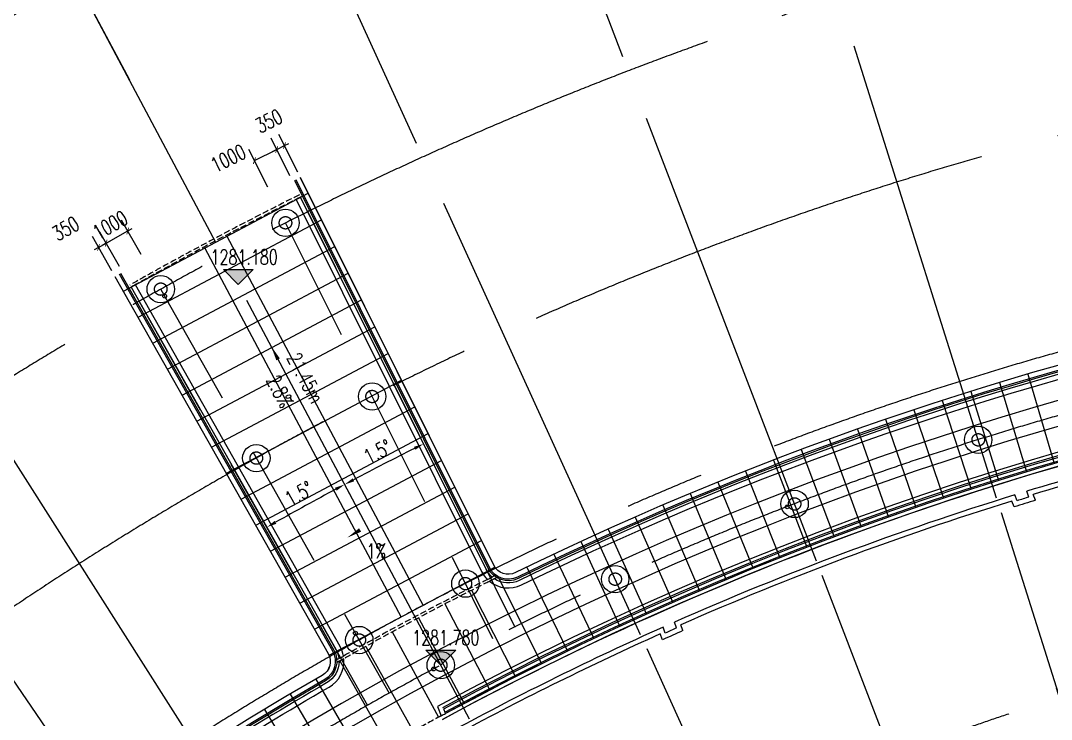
# Model space of a CAD drawing. Extents: x 36903891 to 38126251, y 2073392 to 2924740.
# Drawn here: x 37034211 to 37075620, y 2397440 to 2425515 of the extents above; entities that cross this region are included whole.
import ezdxf
from ezdxf.enums import TextEntityAlignment as Align
from ezdxf.xclip import XClip

# ---------------------------------------------------------------- set-up
doc = ezdxf.new("R2010")
doc.units = 0
doc.header["$LTSCALE"] = 1000
doc.header["$XCLIPFRAME"] = 0
for name, pattern in [('__DASH', [0.35, 0.25, -0.1]), ('CENTER', [2, 1.25, -0.25, 0.25, -0.25]), ('CENTER2', [28.575, 19.05, -3.175, 3.175, -3.175]), ('DASH', [0.35, 0.25, -0.1]), ('HIDDEN', [0.375, 0.25, -0.125])]:
    doc.linetypes.add(name, pattern=pattern)
doc.layers.get('0').update_dxf_attribs({"color": 8})
doc.layers.get('Defpoints').update_dxf_attribs({"color": 8})
for name, color, linetype in [('#幕墙线-平面', 8, 'Continuous'), ('#标注', 8, 'Continuous'), ('#虚线', 8, 'HIDDEN'), ('#轴线', 8, 'CENTER2'), ('A-AL-E', 8, 'Continuous'), ('A-COLS-PLAN-C', 8, 'DASH'), ('A-DETL-ALUM', 8, 'Continuous'), ('A-DIMS', 8, 'Continuous'), ('A-DIMS-ELEV', 8, 'Continuous'), ('A-DIMS-SYMB', 8, 'Continuous'), ('A-FLOR', 8, 'Continuous'), ('A-FLOR-UNDR', 8, '__DASH'), ('A-GRID', 8, 'CENTER'), ('A-NOTE', 8, 'Continuous'), ('A-STRS-HRAL', 8, 'Continuous'), ('DIM', 8, 'Continuous'), ('周边建筑', 8, 'Continuous'), ('水-雨水-压力流-标识', 8, 'Continuous')]:
    doc.layers.add(name, color=color, linetype=linetype)
doc.styles.add('#文字', font='jrs.shx', dxfattribs={"width": 0.7, "bigfont": 'hztxt.shx'})
doc.styles.add('_TCH_DIM', font='SIMPLEX', dxfattribs={"bigfont": 'GBCBIG'})
doc.styles.add('_TCH_DIM_T3', font='SIMPLEX', dxfattribs={"width": 0.705882, "bigfont": 'GBCBIG'})
doc.styles.add('JHZX', font='jrs.shx', dxfattribs={"width": 0.6, "bigfont": 'jhz.shx'})
doc.dimstyles.new('_TCH_ARCH&&200', dxfattribs={"dimtxt": 595, "dimasz": 200, "dimexe": 500, "dimexo": 600, "dimgap": 252.5, "dimtad": 1, "dimdec": 0, "dimzin": 0, "dimdsep": 46, "dimtxsty": '_TCH_DIM_T3', "dimblk": 'ARCHTICK', "dimcen": 0.09, "dimclrt": 4, "dimazin": 2, "dimtfac": 1, "dimtdec": 0, "dimtix": 1, "dimtmove": 2, "dimatfit": 3, "dimfxl": 200, "dimtolj": 1, "dimtzin": 0, "dimarcsym": 0})
doc.dimstyles.new('_TCH_ARROW&&200', dxfattribs={"dimtxt": 595, "dimasz": 400, "dimexe": 500, "dimexo": 600, "dimgap": 252.5, "dimtad": 1, "dimdec": 0, "dimzin": 0, "dimdsep": 46, "dimtxsty": '_TCH_DIM_T3', "dimcen": 0.09, "dimclrt": 4, "dimazin": 2, "dimtfac": 1, "dimtdec": 0, "dimtix": 1, "dimtmove": 2, "dimatfit": 3, "dimfxl": 200, "dimtolj": 1, "dimtzin": 0, "dimarcsym": 0})
doc.dimstyles.new('JZBZ-600', dxfattribs={"dimscale": 600, "dimtxt": 3, "dimasz": 1.5, "dimexe": 1, "dimexo": 1, "dimgap": 0.5, "dimtad": 1, "dimdec": 0, "dimdsep": 46, "dimtxsty": 'JHZX', "dimblk1": 'ARCHTICK', "dimblk2": 'ARCHTICK', "dimsah": 1, "dimcen": 0, "dimclrd": 1, "dimclre": 1, "dimclrt": 2, "dimadec": 1, "dimazin": 2, "dimtfac": 1, "dimtdec": 0, "dimtix": 1, "dimtmove": 0, "dimatfit": 3, "dimfxl": 1, "dimtolj": 1, "dimlwd": -1, "dimlwe": -1, "dimarcsym": 1})

# ---------------------------------------------------------------- blocks, each defined once
blk = doc.blocks.new('_ARCHTICK')
at = {"color": 0, "linetype": 'ByBlock', "const_width": 0.15}
blk.add_lwpolyline([(-0.5, -0.5), (0.5, 0.5)], dxfattribs=at)
blk = doc.blocks.new('*D120')
at = {"layer": '#标注', "transparency": 16777216}
for p, q in [((36750382, 3039847), (36753406, 3027718)), ((36743040, 3037776), (36746799, 3025855))]:
    blk.add_line(p, q, dxfattribs=at)
blk.add_arc((36780595, 2918663), 112993, 103.9991, 107.49913, dxfattribs=at)
at = {"layer": 'Defpoints', "color": 0, "transparency": 16777216}
for p in [(36750237, 3040429), (36742860, 3038348), (36751034, 3027721), (36780595, 2918663)]:
    blk.add_point(p, dxfattribs=at)
at = {"layer": '#标注', "transparency": 16777216, "xscale": 900, "yscale": 900, "zscale": 900}
for p, rotation in [((36753261, 3028300), 13.99910458655616), ((36746619, 3026427), 197.4991263115016)]:
    blk.add_blockref('_ARCHTICK', p, dxfattribs=dict(at, rotation=rotation))
at = {"layer": '#标注', "transparency": 16777216, "insert": (36749600, 3028569), "char_height": 1800, "attachment_point": 5, "rotation": 15.7491, "style": 'JHZX'}
blk.add_mtext('\\A1;3.5°', dxfattribs=at)
blk = doc.blocks.new('*D121')
at = {"layer": '#标注', "transparency": 16777216}
for p, q in [((36743040, 3037776), (36746799, 3025855)), ((36735838, 3035261), (36740318, 3023591))]:
    blk.add_line(p, q, dxfattribs=at)
blk.add_arc((36780595, 2918663), 112993, 107.49913, 110.9993, dxfattribs=at)
at = {"layer": 'Defpoints', "color": 0, "transparency": 16777216}
for p in [(36742860, 3038348), (36735623, 3035821), (36744431, 3025713), (36780595, 2918663)]:
    blk.add_point(p, dxfattribs=at)
at = {"layer": '#标注', "transparency": 16777216, "xscale": 900, "yscale": 900, "zscale": 900}
for p, rotation in [((36746619, 3026427), 17.49912631147501), ((36740103, 3024152), 200.9993024395131)]:
    blk.add_blockref('_ARCHTICK', p, dxfattribs=dict(at, rotation=rotation))
at = {"layer": '#标注', "transparency": 16777216, "insert": (36742948, 3026472), "char_height": 1800, "attachment_point": 5, "rotation": 19.2492, "style": 'JHZX'}
blk.add_mtext('\\A1;3.5°', dxfattribs=at)
blk = doc.blocks.new('*D122')
at = {"layer": '#标注', "transparency": 16777216}
for p, q in [((36735838, 3035261), (36740318, 3023591)), ((36728803, 3032311), (36733987, 3020937))]:
    blk.add_line(p, q, dxfattribs=at)
blk.add_arc((36780595, 2918663), 112993, 110.9993, 114.49948, dxfattribs=at)
at = {"layer": 'Defpoints', "color": 0, "transparency": 16777216}
for p in [(36735623, 3035821), (36728555, 3032857), (36737963, 3023305), (36780595, 2918663)]:
    blk.add_point(p, dxfattribs=at)
at = {"layer": '#标注', "transparency": 16777216, "xscale": 900, "yscale": 900, "zscale": 900}
for p, rotation in [((36740103, 3024152), 20.99930243952042), ((36733738, 3021483), 204.4994813636544)]:
    blk.add_blockref('_ARCHTICK', p, dxfattribs=dict(at, rotation=rotation))
at = {"layer": '#标注', "transparency": 16777216, "insert": (36736436, 3023972), "char_height": 1800, "attachment_point": 5, "rotation": 22.7494, "style": 'JHZX'}
blk.add_mtext('\\A1;3.5°', dxfattribs=at)
blk = doc.blocks.new('*D123')
at = {"layer": '#标注', "transparency": 16777216}
for p, q in [((36728803, 3032311), (36733987, 3020937)), ((36721962, 3028937), (36727830, 3017900))]:
    blk.add_line(p, q, dxfattribs=at)
blk.add_arc((36780595, 2918663), 112993, 114.49948, 117.99966, dxfattribs=at)
at = {"layer": 'Defpoints', "color": 0, "transparency": 16777216}
for p in [(36728555, 3032857), (36721680, 3029467), (36731654, 3020507), (36780595, 2918663)]:
    blk.add_point(p, dxfattribs=at)
at = {"layer": '#标注', "transparency": 16777216, "xscale": 900, "yscale": 900, "zscale": 900}
for p, rotation in [((36733738, 3021483), 24.49948136366967), ((36727548, 3018430), 207.9996618949492)]:
    blk.add_blockref('_ARCHTICK', p, dxfattribs=dict(at, rotation=rotation))
at = {"layer": '#标注', "transparency": 16777216, "insert": (36730089, 3021080), "char_height": 1800, "attachment_point": 5, "rotation": 26.2496, "style": 'JHZX'}
blk.add_mtext('\\A1;3.5°', dxfattribs=at)
blk = doc.blocks.new('*D124')
at = {"layer": '#标注', "transparency": 16777216}
for p, q in [((36721962, 3028937), (36727830, 3017900)), ((36713490, 3023997), (36720206, 3013454))]:
    blk.add_line(p, q, dxfattribs=at)
blk.add_arc((36780595, 2918663), 112993, 117.99966, 122.49991, dxfattribs=at)
at = {"layer": 'Defpoints', "color": 0, "transparency": 16777216}
for p in [(36721680, 3029467), (36713167, 3024503), (36724955, 3017007), (36780595, 2918663)]:
    blk.add_point(p, dxfattribs=at)
at = {"layer": '#标注', "transparency": 16777216, "xscale": 900, "yscale": 900, "zscale": 900}
for p, rotation in [((36727548, 3018430), 27.99966189494099), ((36719884, 3013960), 212.4999107683863)]:
    blk.add_blockref('_ARCHTICK', p, dxfattribs=dict(at, rotation=rotation))
at = {"layer": '#标注', "transparency": 16777216, "insert": (36723067, 3017307), "char_height": 1800, "attachment_point": 5, "rotation": 30.2498, "style": 'JHZX'}
blk.add_mtext('\\A1;4.5°', dxfattribs=at)
blk = doc.blocks.new('*D194')
at = {"layer": '#标注', "transparency": 16777216}
for p, q in [((36697229, 3039962), (36687879, 3053567)), ((36885580, 3021821), (36897355, 3033391))]:
    blk.add_line(p, q, dxfattribs=at)
blk.add_arc((36780595, 2918663), 163093, 44.49717, 124.49963, dxfattribs=at)
at = {"layer": 'Defpoints', "color": 0, "transparency": 16777216}
for p in [(36833249, 3073022), (36697569, 3039468), (36885152, 3021400), (36780595, 2918663)]:
    blk.add_point(p, dxfattribs=at)
at = {"layer": '#标注', "transparency": 16777216, "xscale": 900, "yscale": 900, "zscale": 900}
for p, rotation in [((36688219, 3053073), 214.4996298123025), ((36896927, 3032971), 314.4971693134276)]:
    blk.add_blockref('_ARCHTICK', p, dxfattribs=dict(at, rotation=rotation))
at = {"layer": '#标注', "transparency": 16777216, "insert": (36796346, 3082199), "char_height": 1800, "attachment_point": 5, "rotation": 354.4984, "style": 'JHZX'}
blk.add_mtext('\\A1;80°', dxfattribs=at)
blk = doc.blocks.new('*D274')
at = {"layer": '#标注', "transparency": 16777216}
for p, q in [((36736335, 3059044), (36732576, 3070966)), ((36727847, 3056080), (36723367, 3067750))]:
    blk.add_line(p, q, dxfattribs=at)
blk.add_arc((36780595, 2918663), 159093, 107.49925, 110.9994, dxfattribs=at)
at = {"layer": 'Defpoints', "color": 0, "transparency": 16777216}
for p in [(36729677, 3069388), (36736515, 3058472), (36728062, 3055520), (36780595, 2918663)]:
    blk.add_point(p, dxfattribs=at)
at = {"layer": '#标注', "transparency": 16777216, "xscale": 900, "yscale": 900, "zscale": 900}
for p, rotation in [((36732756, 3070393), 17.49925246068889), ((36723582, 3067190), 200.9994031238031)]:
    blk.add_blockref('_ARCHTICK', p, dxfattribs=dict(at, rotation=rotation))
at = {"layer": '#标注', "transparency": 16777216, "insert": (36727749, 3069994), "char_height": 1800, "attachment_point": 5, "rotation": 19.2493, "style": 'JHZX'}
blk.add_mtext('\\A1;3.5°', dxfattribs=at)
blk = doc.blocks.new('*D275')
at = {"layer": '#标注', "transparency": 16777216}
for p, q in [((36727847, 3056080), (36723367, 3067750)), ((36719556, 3052603), (36714372, 3063978))]:
    blk.add_line(p, q, dxfattribs=at)
blk.add_arc((36780595, 2918663), 159093, 110.9994, 114.49956, dxfattribs=at)
at = {"layer": 'Defpoints', "color": 0, "transparency": 16777216}
for p in [(36720570, 3065998), (36728062, 3055520), (36719805, 3052057), (36780595, 2918663)]:
    blk.add_point(p, dxfattribs=at)
at = {"layer": '#标注', "transparency": 16777216, "xscale": 900, "yscale": 900, "zscale": 900}
for p, rotation in [((36723582, 3067190), 20.99940312379468), ((36714621, 3063432), 204.4995560137901)]:
    blk.add_blockref('_ARCHTICK', p, dxfattribs=dict(at, rotation=rotation))
at = {"layer": '#标注', "transparency": 16777216, "insert": (36718609, 3066486), "char_height": 1800, "attachment_point": 5, "rotation": 22.7495, "style": 'JHZX'}
blk.add_mtext('\\A1;3.5°', dxfattribs=at)
blk = doc.blocks.new('*D276')
at = {"layer": '#标注', "transparency": 16777216}
for p, q in [((36719556, 3052603), (36714372, 3063978)), ((36711492, 3048627), (36705624, 3059664))]:
    blk.add_line(p, q, dxfattribs=at)
blk.add_arc((36780595, 2918663), 159093, 114.49956, 117.99971, dxfattribs=at)
at = {"layer": 'Defpoints', "color": 0, "transparency": 16777216}
for p in [(36711687, 3062059), (36719805, 3052057), (36711774, 3048097), (36780595, 2918663)]:
    blk.add_point(p, dxfattribs=at)
at = {"layer": '#标注', "transparency": 16777216, "xscale": 900, "yscale": 900, "zscale": 900}
for p, rotation in [((36714621, 3063432), 24.4995560137951), ((36705906, 3059134), 207.9997101526708)]:
    blk.add_blockref('_ARCHTICK', p, dxfattribs=dict(at, rotation=rotation))
at = {"layer": '#标注', "transparency": 16777216, "insert": (36709700, 3062426), "char_height": 1800, "attachment_point": 5, "rotation": 26.2496, "style": 'JHZX'}
blk.add_mtext('\\A1;3.5°', dxfattribs=at)
blk = doc.blocks.new('*D277')
at = {"layer": '#标注', "transparency": 16777216}
for p, q in [((36711492, 3048627), (36705624, 3059664)), ((36701505, 3042803), (36694789, 3053345))]:
    blk.add_line(p, q, dxfattribs=at)
blk.add_arc((36780595, 2918663), 159093, 117.99971, 122.50113, dxfattribs=at)
at = {"layer": 'Defpoints', "color": 0, "transparency": 16777216}
for p in [(36702253, 3057130), (36711774, 3048097), (36701828, 3042297), (36780595, 2918663)]:
    blk.add_point(p, dxfattribs=at)
at = {"layer": '#标注', "transparency": 16777216, "xscale": 900, "yscale": 900, "zscale": 900}
for p, rotation in [((36705906, 3059134), 27.99971015265796), ((36695111, 3052839), 212.5011282343614)]:
    blk.add_blockref('_ARCHTICK', p, dxfattribs=dict(at, rotation=rotation))
at = {"layer": '#标注', "transparency": 16777216, "insert": (36699842, 3057129), "char_height": 1800, "attachment_point": 5, "rotation": 30.2504, "style": 'JHZX'}
blk.add_mtext('\\A1;4.5°', dxfattribs=at)
blk = doc.blocks.new('*U51')
blk.add_line((0, -20), (0, 0))
blk.add_circle((0, -24), 4)
at = {"style": 'JHZX', "width": 0.75}
blk.add_attdef('AXES', text='', height=4, dxfattribs=at).set_placement((0, -24), align=Align.MIDDLE_CENTER)
blk = doc.blocks.new('DOTE-11')
at = {"layer": '#虚线', "ltscale": 20}
for points in [[(36715186, 3049855), (36723508, 3033164)], [(36714293, 3049405), (36722613, 3032718)], [(36709281, 3046741), (36718463, 3030512)], [(36708409, 3046251), (36717593, 3030019)]]:
    blk.add_lwpolyline(points, dxfattribs=at)
blk.add_arc((36780599, 2918657), 117100, 53.5, 124.5, dxfattribs=at)
at = {"layer": '#轴线'}
for p, q in [((36742860, 3038349), (36736515, 3058472)), ((36735623, 3035822), (36728062, 3055520)), ((36728555, 3032857), (36719804, 3052057)), ((36721680, 3029467), (36711774, 3048097)), ((36713167, 3024503), (36701830, 3042298)), ((36743952, 2971978), (36697563, 3039474))]:
    blk.add_line(p, q, dxfattribs=at)
for radius, end in [(146600, 183.99981), (138800, 210.18842), (130400, 210.32938), (127950, 210.37401)]:
    blk.add_arc((36780599, 2918657), radius, 324.5, end, dxfattribs=at)
blk = doc.blocks.new('A$C80b62fe7')
at = {"layer": '#幕墙线-平面'}
for points in [[(81479, 327708), (80530, 319047, -0.402137), (79840, 318470, 0.131388), (13983, 305560, -0.411975), (13115, 305854), (5350, 321429)], [(81709, 327421), (80789, 319019, -0.402137), (79822, 318210, 0.131388), (14097, 305326, -0.411975), (12883, 305738), (5118, 321313)], [(-1880, 317592), (6689, 302445, -0.411969), (6351, 301208, 0.208557), (-55297, 217895, -0.411975), (-56381, 217211), (-73371, 220978)], [(-2107, 317464), (6463, 302317, -0.411969), (6222, 301433, 0.208557), (-55550, 217954, -0.411975), (-56324, 217464), (-73315, 221231)], [(104680, 310722, 0.193315), (11051, 300130, 0.193315)], [(104611, 310472, 0.193315), (11175, 299902)]]:
    blk.add_lwpolyline(points, format="xyb", dxfattribs=at)
for points in [[(2387, 319072), (10272, 304243)], [(1504, 318602), (9389, 303773)]]:
    blk.add_lwpolyline(points, dxfattribs=at)
for radius, start, end in [(128529, 333.50225, 195.7758), (127529, 333.53985, 195.7884)]:
    blk.add_arc((71052, 188867), radius, start, end, dxfattribs=at)
blk = doc.blocks.new('DASWQE')
at = {"layer": '#幕墙线-平面', "ltscale": 10}
for points in [[(-72814, 128000), (-65389, 131948)], [(-72223, 126956), (-64853, 130874)], [(-71632, 125911), (-64318, 129800)], [(-71041, 124867), (-63782, 128726)], [(-70450, 123822), (-63247, 127652)], [(-69859, 122778), (-62712, 126578)], [(-69268, 121733), (-62176, 125504)], [(-36474, 124674), (-35421, 121075)], [(-68677, 120689), (-61641, 124430)], [(-37624, 124332), (-36538, 120743)], [(-38771, 123979), (-37652, 120400)], [(-39915, 123616), (-38762, 120047)], [(-68086, 119644), (-61105, 123356)], [(-41055, 123242), (-39870, 119684)], [(-42192, 122857), (-40974, 119310)], [(-67496, 118600), (-60570, 122282)], [(-43325, 122462), (-42074, 118927)], [(-44454, 122057), (-43171, 118533)], [(-45580, 121641), (-44264, 118129)], [(-66905, 117555), (-60034, 121208)], [(-46702, 121215), (-45353, 117715)], [(-47819, 120778), (-46439, 117291)], [(-66314, 116511), (-59499, 120134)], [(-48933, 120331), (-47520, 116857)], [(-50042, 119874), (-48598, 116413)], [(-51148, 119407), (-49671, 115959)], [(-65723, 115466), (-58963, 119060)], [(-52249, 118929), (-50740, 115496)], [(-53345, 118441), (-51805, 115022)], [(-65132, 114422), (-58428, 117986)], [(-54437, 117943), (-52865, 114539)], [(-55524, 117435), (-53921, 114045)], [(-64546, 113375), (-57887, 116915)], [(-56606, 116918), (-54972, 113542)], [(-57752, 116526), (-56019, 113030)], [(-58826, 115987), (-57061, 112507)], [(-59894, 115439), (-58097, 111975)], [(-60958, 114881), (-59129, 111434)], [(-62017, 114313), (-60156, 110883)], [(-63070, 113735), (-61178, 110323)], [(-64118, 113147), (-62195, 109753)], [(-65085, 112419), (-63206, 109174)], [(-66120, 111813), (-64212, 108585)], [(-67150, 111197), (-65212, 107987)]]:
    blk.add_lwpolyline(points, dxfattribs=at)
at = {"layer": 'DIM', "ltscale": 10}
blk.add_blockref('A$C80b62fe7', (-71047, -188863), dxfattribs=at)
blk = doc.blocks.new('雨水立管')
blk.add_circle((0, 0), 50)
blk = doc.blocks.new('雨水')
at = {"layer": '水-雨水-压力流-标识', "xscale": 1.5, "yscale": 1.5, "zscale": 1.5}
for p in [(35576815, 3046458), (35601816, 3037992), (35584474, 3032922), (35587617, 3031477)]:
    blk.add_blockref('雨水立管', p, dxfattribs=at)
blk = doc.blocks.new('800柱子')
at = {"layer": 'A-DETL-ALUM', "ltscale": 0.3}
blk.add_circle((35572079, 2737405), 550, dxfattribs=at)
blk = doc.blocks.new('123')
at = {"layer": '周边建筑'}
for p, q in [((34920081, 2960569), (34920020, 2960812)), ((34920573, 2960661), (34920512, 2960904)), ((34920819, 2960503), (34920758, 2960746)), ((34919932, 2960338), (34919872, 2960581)), ((34905436, 2956887), (34905376, 2957130)), ((34905914, 2957037), (34905854, 2957280)), ((34906154, 2956902), (34906093, 2957145)), ((34905294, 2956632), (34905233, 2956875))]:
    blk.add_line(p, q, dxfattribs=at)
blk.add_lwpolyline([(34896149, 2954454, -0.07422), (34932331, 2963106), (34934781, 2953277), (34951663, 2953277), (34954114, 2963106, -0.07422), (34990296, 2954454, -0.07422)], format="xyb", dxfattribs=at)
for radius, start, end in [(126000, 68.06236, 111.93764), (125400, 95.87528, 100.43385), (125200, 95.87583, 100.33643), (125400, 100.66271, 107.33729), (125200, 100.74905, 107.25095), (124950, 100.32909, 100.74254), (125150, 100.42671, 100.65604), (125400, 107.56615, 111.8836), (125150, 107.34396, 107.57329), (125200, 107.66357, 111.80388), (124950, 107.25746, 107.67091)]:
    blk.add_arc((34943222, 2837577), radius, start, end, dxfattribs=at)
blk = doc.blocks.new('_YZHK')
blk.add_circle((0, 0), 0.5)
blk = doc.blocks.new('ASDFASD')
at = {"layer": 'A-COLS-PLAN-C', "ltscale": 0.3, "xscale": 500, "yscale": 500, "zscale": 500}
for p in [(35581667, 3049405), (35576655, 3046741), (35585147, 3042425), (35609497, 3040685), (35580496, 3039952), (35602119, 3038109), (35594913, 3035087), (35588895, 3034907), (35584633, 3032641), (35587904, 3031630)]:
    blk.add_blockref('_YZHK', p, dxfattribs=at)
blk = doc.blocks.new('*D369')
at = {"layer": 'A-DIMS', "lineweight": -2, "transparency": 16777216}
for p, q in [((39233707, 2111512), (39233840, 2111243)), ((39230542, 2109882), (39230683, 2109617))]:
    blk.add_line(p, q, dxfattribs=at)
blk.add_arc((39294403, 1989776), 136228, 116.66881, 117.83176, dxfattribs=at)
at = {"layer": 'A-DIMS', "transparency": 16777216}
for points in [[(39233230, 2111571), (39233289, 2111452), (39233617, 2111691)], [(39230833, 2110187), (39230770, 2110305), (39230448, 2110059)]]:
    blk.add_solid(points, dxfattribs=at)
at = {"layer": 'Defpoints', "color": 0, "transparency": 16777216}
for p in [(39233439, 2112049), (39232556, 2111156), (39230260, 2110412), (39294403, 1989776)]:
    blk.add_point(p, dxfattribs=at)
at = {"layer": 'A-DIMS', "transparency": 16777216, "insert": (39231776, 2111374), "char_height": 595, "attachment_point": 5, "rotation": 27.2503, "style": '_TCH_DIM_T3'}
blk.add_mtext('\\A1;1.5°', dxfattribs=at)
blk = doc.blocks.new('*D370')
at = {"layer": 'A-DIMS', "lineweight": -2, "transparency": 16777216}
for p, q in [((39230542, 2109882), (39230683, 2109617)), ((39227421, 2108170), (39227569, 2107909))]:
    blk.add_line(p, q, dxfattribs=at)
blk.add_arc((39294403, 1989776), 136228, 118.16824, 119.33112, dxfattribs=at)
at = {"layer": 'A-DIMS', "transparency": 16777216}
for points in [[(39230064, 2109929), (39230127, 2109811), (39230448, 2110059)], [(39227704, 2108482), (39227638, 2108598), (39227323, 2108344)]]:
    blk.add_solid(points, dxfattribs=at)
at = {"layer": 'Defpoints', "color": 0, "transparency": 16777216}
for p in [(39230260, 2110412), (39229401, 2109496), (39227126, 2108692), (39294403, 1989776)]:
    blk.add_point(p, dxfattribs=at)
at = {"layer": 'A-DIMS', "transparency": 16777216, "insert": (39228615, 2109694), "char_height": 595, "attachment_point": 5, "rotation": 28.7497, "style": '_TCH_DIM_T3'}
blk.add_mtext('\\A1;1.5°', dxfattribs=at)
blk = doc.blocks.new('*D395')
at = {"layer": 'A-DIMS', "lineweight": -2, "transparency": 16777216}
for p, q in [((39228251, 2122455), (39227496, 2123968)), ((39227356, 2122008), (39226601, 2123522)), ((39226824, 2123074), (39227719, 2123521))]:
    blk.add_line(p, q, dxfattribs=at)
at = {"layer": 'Defpoints', "color": 0, "transparency": 16777216}
for p in [(39227719, 2123521), (39228519, 2121918), (39227624, 2121471)]:
    blk.add_point(p, dxfattribs=at)
at = {"layer": 'A-DIMS', "lineweight": -2, "transparency": 16777216, "xscale": 200, "yscale": 200, "zscale": 200}
for p, rotation in [((39227719, 2123521), 26.49935483340137), ((39226824, 2123074), 206.4993548334014)]:
    blk.add_blockref('_ARCHTICK', p, dxfattribs=dict(at, rotation=rotation))
at = {"layer": 'A-DIMS', "transparency": 16777216, "insert": (39225774, 2123165), "char_height": 595, "attachment_point": 5, "rotation": 26.4994, "style": '_TCH_DIM_T3'}
blk.add_mtext('\\A1;1000', dxfattribs=at)
blk = doc.blocks.new('*D396')
at = {"layer": 'A-DIMS', "lineweight": -2, "transparency": 16777216}
for p, q in [((39228251, 2122455), (39227496, 2123968)), ((39228564, 2122611), (39227810, 2124124)), ((39227719, 2123521), (39227540, 2123431)), ((39227719, 2123521), (39228033, 2123677)), ((39228033, 2123677), (39228212, 2123766))]:
    blk.add_line(p, q, dxfattribs=at)
at = {"layer": 'Defpoints', "color": 0, "transparency": 16777216}
for p in [(39228033, 2123677), (39228519, 2121918), (39228832, 2122074)]:
    blk.add_point(p, dxfattribs=at)
at = {"layer": 'A-DIMS', "lineweight": -2, "transparency": 16777216, "xscale": 200, "yscale": 200, "zscale": 200}
for p, rotation in [((39228033, 2123677), 206.4993548335114), ((39227719, 2123521), 26.49935483351143)]:
    blk.add_blockref('_ARCHTICK', p, dxfattribs=dict(at, rotation=rotation))
at = {"layer": 'A-DIMS', "transparency": 16777216, "insert": (39227404, 2124659), "char_height": 595, "attachment_point": 5, "rotation": 26.4994, "style": '_TCH_DIM_T3'}
blk.add_mtext('\\A1;350', dxfattribs=at)
blk = doc.blocks.new('*D397')
at = {"layer": 'A-DIMS', "lineweight": -2, "transparency": 16777216}
for p, q in [((39221400, 2118812), (39220620, 2120192)), ((39221096, 2118640), (39220315, 2120019)), ((39220561, 2119584), (39220866, 2119756)), ((39220866, 2119756), (39221040, 2119855)), ((39220561, 2119584), (39220387, 2119486))]:
    blk.add_line(p, q, dxfattribs=at)
at = {"layer": 'Defpoints', "color": 0, "transparency": 16777216}
for p in [(39220866, 2119756), (39221391, 2118117), (39221696, 2118290)]:
    blk.add_point(p, dxfattribs=at)
at = {"layer": 'A-DIMS', "lineweight": -2, "transparency": 16777216, "xscale": 200, "yscale": 200, "zscale": 200}
for p, rotation in [((39220561, 2119584), 29.49935483378457), ((39220866, 2119756), 209.4993548337846)]:
    blk.add_blockref('_ARCHTICK', p, dxfattribs=dict(at, rotation=rotation))
at = {"layer": 'A-DIMS', "transparency": 16777216, "insert": (39219240, 2120340), "char_height": 595, "attachment_point": 5, "rotation": 29.4994, "style": '_TCH_DIM_T3'}
blk.add_mtext('\\A1;350', dxfattribs=at)
blk = doc.blocks.new('*D398')
at = {"layer": 'A-DIMS', "lineweight": -2, "transparency": 16777216}
for p, q in [((39222271, 2119304), (39221490, 2120684)), ((39221400, 2118812), (39220620, 2120192)), ((39220866, 2119756), (39221736, 2120249)), ((39221736, 2120249), (39221910, 2120347)), ((39220866, 2119756), (39220692, 2119658))]:
    blk.add_line(p, q, dxfattribs=at)
at = {"layer": 'Defpoints', "color": 0, "transparency": 16777216}
for p in [(39221736, 2120249), (39222566, 2118782), (39221696, 2118290)]:
    blk.add_point(p, dxfattribs=at)
at = {"layer": 'A-DIMS', "lineweight": -2, "transparency": 16777216, "xscale": 200, "yscale": 200, "zscale": 200}
for p, rotation in [((39221736, 2120249), 209.4993548337694), ((39220866, 2119756), 29.49935483376946)]:
    blk.add_blockref('_ARCHTICK', p, dxfattribs=dict(at, rotation=rotation))
at = {"layer": 'A-DIMS', "transparency": 16777216, "insert": (39221030, 2120481), "char_height": 595, "attachment_point": 5, "rotation": 29.4994, "style": '_TCH_DIM_T3'}
blk.add_mtext('\\A1;1000', dxfattribs=at)
blk = doc.blocks.new('ZW-5001')
at = {"layer": '#标注'}
ref = blk.add_blockref('*U51', (36708022.1, 3055153.6), dxfattribs=dict(at, xscale=-600.0000000000007, yscale=600.0000000000007, rotation=207.9995837682867))
ref.add_attrib('AXES', 'B3', dxfattribs={"layer": '0', "height": 2400, "rotation": 27.99958, "style": '#文字', "width": 0.7}).set_placement((36701224.3, 3067938.7), align=Align.MIDDLE_CENTER)
ref = blk.add_blockref('*U51', (36745265.3, 3030718.8), dxfattribs=dict(at, xscale=600.0000000000001, yscale=600.0000000000001, rotation=17.50003618908847))
ref.add_attrib('AXES', 'B6', dxfattribs={"layer": '0', "height": 2400, "rotation": 17.50004, "style": '#文字', "width": 0.7}).set_placement((36749595.5, 3016985.3), align=Align.MIDDLE_CENTER)
for base, p1, p2, picture, middle in [((36833249.5, 3073022.4), (36885151.9, 3021400.4), (36697568.8, 3039467.8), '*D194', (36796346.2, 3082199.2)), ((36729676.9, 3069387.8), (36736515.1, 3058471.8), (36728061.8, 3055519.9), '*D274', (36727749.3, 3069994.5)), ((36720569.9, 3065998), (36728061.8, 3055519.9), (36719804.5, 3052057.4), '*D275', (36718608.9, 3066485.9)), ((36711686.9, 3062058.6), (36719804.5, 3052057.4), (36711774, 3048097.3), '*D276', (36709699.7, 3062425.9)), ((36702253, 3057130.2), (36711774, 3048097.3), (36701827.8, 3042296.7), '*D277', (36699842.1, 3057129.2)), ((36751034.3, 3027720.8), (36750237.1, 3040428.8), (36742860, 3038348.4), '*D120', (36749599.8, 3028569.1)), ((36744431.4, 3025712.7), (36742860, 3038348.4), (36735623.4, 3035821.4), '*D121', (36742947.8, 3026471.9)), ((36737963.3, 3023305.2), (36735623.4, 3035821.4), (36728554.6, 3032857.2), '*D122', (36736436.1, 3023972.4)), ((36731654.2, 3020507.3), (36728554.6, 3032857.2), (36721679.9, 3029467.1), '*D123', (36730089.1, 3021079.9)), ((36724954.6, 3017007.3), (36721679.9, 3029467.1), (36713167.4, 3024502.8), '*D124', (36723067.5, 3017307.1))]:
    dim = blk.add_angular_dim_3p(base=base, center=(36780594.8, 2918662.6), p1=p1, p2=p2, dimstyle='JZBZ-600', override={"dimclrd": 256, "dimclre": 256, "dimclrt": 256}, dxfattribs=at)
    dim.commit()
    dim.dimension.update_dxf_attribs({"geometry": picture, "text_midpoint": middle})
blk = doc.blocks.new('FDGFH')
at = {"layer": 'A-FLOR'}
blk.add_blockref('ZW-5001', (-36780599, -2918657), dxfattribs=at)
at = {"layer": 'A-GRID'}
blk.add_blockref('DOTE-11', (-36780599, -2918657), dxfattribs=at)
blk = doc.blocks.new('CXVFG')
at = {"layer": 'A-DIMS-ELEV'}
for points in [[(39226177.2, 2118090.8), (39225577.2, 2118690.8), (39226777.2, 2118690.8)], [(39234308.3, 2102798.3), (39233708.3, 2103398.3), (39234908.3, 2103398.3)]]:
    blk.add_hatch(color=256, dxfattribs=at).paths.add_polyline_path(points)
at = {"layer": 'A-AL-E'}
for points in [[(39305190.2, 2128421.9), (39304981.4, 2128444.8), (39304054.5, 2119983.5, -0.4021368), (39303152.1, 2119228, 0.131388), (39237396.2, 2106338.1, -0.411975), (39236262.1, 2106722.4), (39228496.9, 2122297.4)], [(39305212, 2128620.7), (39304804.4, 2128665.4), (39303855.7, 2120005.3, -0.4021368), (39303165.6, 2119427.6, 0.131388), (39237308.3, 2106517.7, -0.411975), (39236441.1, 2106811.6), (39228675.9, 2122386.6)], [(39221393, 2118520.2), (39229962.7, 2103372.9, -0.4119686), (39229647.1, 2102217.8, 0.2085568), (39167970.4, 2018866.5, -0.411975), (39166958, 2018227), (39149967.2, 2021994)], [(39221218.9, 2118421.7), (39229788.6, 2103274.4, -0.4119686), (39229547.3, 2102391.1, 0.2085568), (39167775.5, 2018911.3, -0.411975), (39167001.3, 2018422.3), (39150010.4, 2022189.3)], [(39327943.5, 2111479.4, 0.193286), (39234482.7, 2100906.6)], [(39327936.9, 2111429.4, 0.1933145), (39234500.4, 2100859.3)]]:
    blk.add_lwpolyline(points, format="xyb", dxfattribs=at)
at = {"layer": 'A-DIMS-ELEV'}
for p, q in [((39226177.2, 2118090.8), (39225577.2, 2118690.8)), ((39225577.2, 2118690.8), (39226777.2, 2118690.8)), ((39226177.2, 2118090.8), (39226777.2, 2118690.8)), ((39234308.3, 2102798.3), (39233708.3, 2103398.3)), ((39233708.3, 2103398.3), (39234908.3, 2103398.3)), ((39234308.3, 2102798.3), (39234908.3, 2103398.3))]:
    blk.add_line(p, q, dxfattribs=at)
at = {"layer": 'A-DIMS-SYMB'}
for points in [[(39229068.9, 2112652.3, 0, 0, 0), (39227492.6, 2115616.9, 0, 160, 0), (39227774.3, 2115087.1, 0, 0, 0)], [(39231897.5, 2108725.1, 0, 0, 0), (39230553.5, 2107922.6, 0, 160, 0), (39231068.6, 2108230.2, 0, 0, 0)]]:
    blk.add_lwpolyline(points, format="xyseb", dxfattribs=at)
at = {"layer": 'A-FLOR-UNDR'}
for points in [[(39228630.2, 2121693.9, 0.0130907), (39221818.8, 2118072.2, 0.0130907)], [(39228674.8, 2121604.4, 0.0130907), (39221868.1, 2117985.2, 0.0130907)], [(39236516.9, 2106406.5, 0.0140017), (39230082.1, 2102985.1, 0.0140017)], [(39236561.3, 2106316.9, 0.0140017), (39230131.5, 2102898.1, 0.0140017)], [(39230268.8, 2098471.1, -0.0092302), (39234322.7, 2100763.4, -0.0090707)]]:
    blk.add_lwpolyline(points, format="xyb", dxfattribs=at)
at = {"layer": 'A-STRS-HRAL'}
for points in [[(39235948.9, 2106566.2, 0.0843302), (39236185.9, 2106241.6, -0.0004121), (39236377.9, 2106337.4, -0.1021988), (39236127.8, 2106655.5), (39228674.8, 2121604.4, 0.0003396), (39228495.9, 2121515), (39235948.9, 2106566.2)], [(39221868.1, 2117985.2), (39230093.3, 2103446.8, -0.1021932), (39230217.1, 2103061.7, -0.0004121), (39230403.9, 2103167.3, 0.0843246), (39230267.3, 2103545.3), (39222042.2, 2118083.5, 0.0003396), (39221868.1, 2117985.2)], [(39328184.2, 2111776, 0.1939152), (39234181.3, 2101141.6), (39234322.7, 2100763.4)], [(39234322.7, 2100763.4, -0.0004001), (39234500.4, 2100859.3), (39234429.7, 2101048.4, -0.1932008), (39327963.2, 2111629.6), (39327936.9, 2111429.4)]]:
    blk.add_lwpolyline(points, format="xyb", dxfattribs=at)
for points in [[(39236266.4, 2106170.1, 0.2921177), (39237550, 2106023.7, -0.131388), (39303128.4, 2118878.8, 0.2921177), (39304261.7, 2119499, 0.0004314), (39304037.9, 2119515.9, -0.2670598), (39303141.9, 2119078.4, 0.131388), (39237462.1, 2106203.3, -0.2670598), (39236467.2, 2106270.2, 0.0004314)], [(39230418.2, 2103060.5, 0.0004314), (39230222.9, 2102950, -0.2670598), (39229722, 2102087.8, 0.0110802), (39224811.7, 2099113.1), (39224919.2, 2098944.4, -0.01108), (39229821.8, 2101914.5, 0.2921177)]]:
    blk.add_lwpolyline(points, format="xyb", close=True, dxfattribs=at)
at = {"rotation": 6.500002316919359}
blk.add_blockref('123', (4896998.1, -4785198.4), dxfattribs=at)
at = {"layer": 'A-COLS-PLAN-C'}
blk.add_blockref('ASDFASD', (3646404.7, -928832), dxfattribs=at)
at = {"layer": '水-雨水-压力流-标识'}
for name, p in [('雨水', (3646404.7, -928832)), ('800柱子', (3655992, -616831.2)), ('800柱子', (3650980.7, -619495.7)), ('800柱子', (3659472.3, -623811.9)), ('800柱子', (3683820.4, -625549.5)), ('800柱子', (3654821.7, -626284.7)), ('800柱子', (3676444.6, -628127.8)), ('800柱子', (3663220.4, -631329.6)), ('800柱子', (3669237.8, -631149.9)), ('800柱子', (3658958.1, -633596)), ('800柱子', (3662228.9, -634606.3))]:
    blk.add_blockref(name, p, dxfattribs=at)
at = {"layer": 'A-DIMS-ELEV', "style": '_TCH_DIM', "width": 0.705882}
for s, p in [('1281.180', (39225061.2, 2118900.8)), ('1281.780', (39233160.3, 2103608.3))]:
    blk.add_text(s, height=595, dxfattribs=at).set_placement(p)
at = {"layer": 'A-DIMS-SYMB', "style": '_TCH_DIM', "width": 0.705882}
blk.add_text('1%', height=595, dxfattribs=at).set_placement((39231329.9, 2107089.3))
at = {"layer": 'A-NOTE', "style": '_TCH_DIM', "width": 0.705882}
for s, p in [('21.45m', (39228103.5, 2115150.1)), ('2.8%', (39227270.8, 2114254.2))]:
    blk.add_text(s, height=595, rotation=298.00019, dxfattribs=at).set_placement(p)
at = {"layer": 'A-DIMS'}
for base, p1, p2, angle, picture, middle in [((39228032.6, 2123676.8), (39228518.6, 2121917.6), (39228831.9, 2122073.8), 26.49935, '*D396', (39227404.5, 2124659.4)), ((39227719.4, 2123520.7), (39227623.7, 2121471.4), (39228518.6, 2121917.6), 26.49935, '*D395', (39225773.6, 2123165.1)), ((39220866, 2119756.3), (39221391.1, 2118117.5), (39221695.7, 2118289.8), 29.49935, '*D397', (39219239.8, 2120339.9))]:
    dim = blk.add_linear_dim(base=base, p1=p1, p2=p2, angle=angle, dimstyle='_TCH_ARCH&&200', override={"dimclrd": 256, "dimclre": 256, "dimclrt": 256}, dxfattribs=at)
    dim.commit()
    dim.dimension.update_dxf_attribs({"geometry": picture, "text_midpoint": middle, "dimtype": 129})
dim = blk.add_aligned_dim(p1=(39221695.7, 2118289.8), p2=(39222566.1, 2118782.2), distance=1685, dimstyle='_TCH_ARCH&&200', override={"dimclrd": 256, "dimclre": 256, "dimclrt": 256}, dxfattribs=at)
dim.commit()
dim.dimension.update_dxf_attribs({"geometry": '*D398', "text_midpoint": (39221030.3, 2120481.3)})
for base, p1, p2, picture, middle in [((39232556.2, 2111156), (39233438.9, 2112048.8), (39230260.2, 2110411.7), '*D369', (39231775.5, 2111374)), ((39229401.3, 2109496.1), (39230260.2, 2110411.7), (39227125.7, 2108692.1), '*D370', (39228615.2, 2109693.6))]:
    dim = blk.add_angular_dim_3p(base=base, center=(39294403.1, 1989776.5), p1=p1, p2=p2, dimstyle='_TCH_ARROW&&200', override={"dimclrd": 256, "dimclre": 256, "dimclrt": 256, "dimtfill": 0, "dimtfillclr": 256}, dxfattribs=at)
    dim.commit()
    dim.dimension.update_dxf_attribs({"geometry": picture, "text_midpoint": middle})
blk = doc.blocks.new('JUTEWR')
at = {"layer": 'A-STRS-HRAL'}
blk.add_blockref('DASWQE', (36747505, 2929437), dxfattribs=at)
at = {"layer": 'DIM'}
for name, p in [('FDGFH', (36747510, 2929431)), ('CXVFG', (-2546868, 939616))]:
    blk.add_blockref(name, p, dxfattribs=at)

msp = doc.modelspace()

# ---------------------------------------------------------------- block references
at = {"layer": 'DIM'}
ref = msp.add_blockref('JUTEWR', (363648.3, -642797.5), dxfattribs=at)
XClip(ref).set_block_clipping_path([(36540243.0880557299, 2702892.0700622862), (36938694.1744792983, 3117037.741362222)])

doc.saveas('drawing.dxf')
